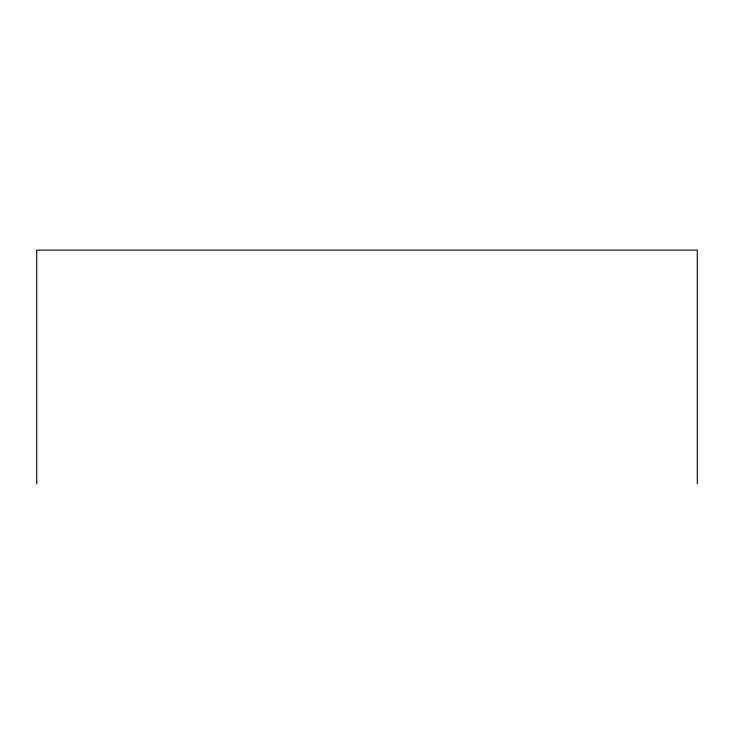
<?xml version="1.0" encoding="UTF-8"?>
<svg xmlns="http://www.w3.org/2000/svg" width="734" height="734" viewBox="0 0 734 734"><rect width="100%" height="100%" fill="white"/><g stroke="black" fill="none" stroke-linecap="round" stroke-linejoin="round"><path stroke-width="1.1" d="M697.3 483.908L697.3 250.092L36.7 250.092L36.7 483.908"/></g></svg>
